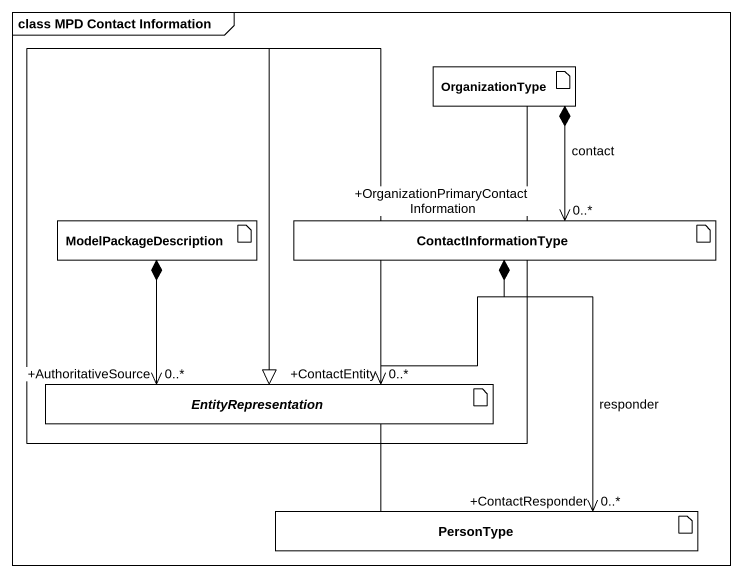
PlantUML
@startuml
mainframe class MPD Contact Information
artifact OrganizationType
artifact ModelPackageDescription
artifact ContactInformationType
artifact EntityRepresentation
artifact PersonType
OrganizationType --|> EntityRepresentation
ContactInformationType "+OrganizationPrimaryContactInformation\n0..*" <-up-* OrganizationType : contact
EntityRepresentation "+AuthoritativeSource\n0..*" <-up-* ModelPackageDescription
EntityRepresentation "+ContactEntity\n0..*" <-up-* ContactInformationType
PersonType "+ContactResponder\n0..*" <-up-* ContactInformationType : responder
PersonType -left-|> EntityRepresentation
@enduml
